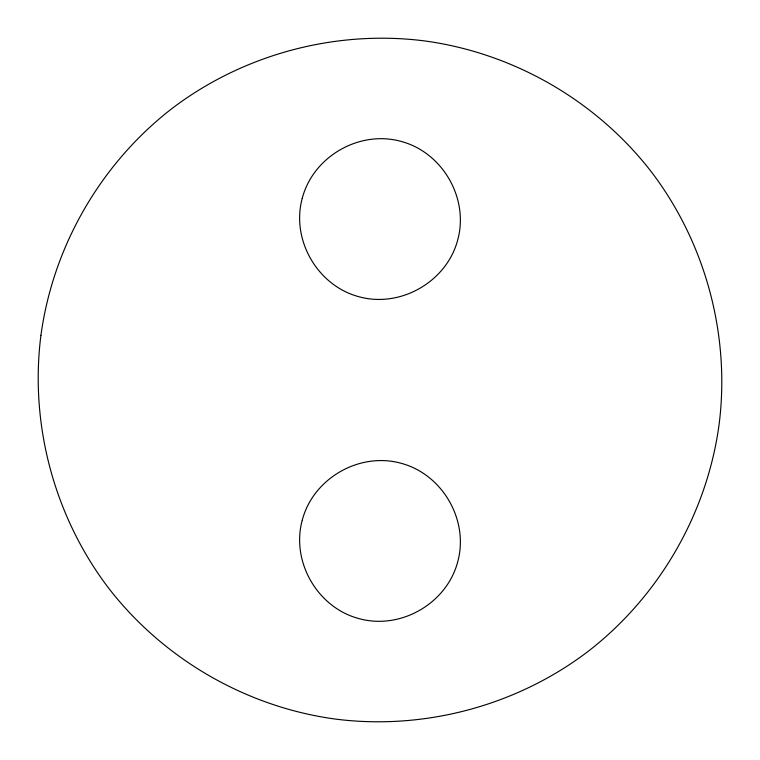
<?xml version="1.0" encoding="UTF-8"?>
<svg xmlns="http://www.w3.org/2000/svg" width="760" height="760" viewBox="0 0 760 760"><rect width="100%" height="100%" fill="white"/><g stroke="black" fill="none" stroke-linecap="round" stroke-linejoin="round"><path stroke-width="1.14" d="M40.926 335.359C29.545 424.394 54.302 516.781 108.67 588.192C163.581 659.195 246.42 707.028 335.359 719.074C424.394 730.455 516.781 705.698 588.192 651.329C659.195 596.419 707.028 513.579 719.074 424.64C730.455 335.606 705.698 243.219 651.329 171.807C596.419 100.804 513.579 52.972 424.64 40.926C335.606 29.545 243.219 54.302 171.807 108.67C100.804 163.581 52.972 246.42 40.926 335.359M302.271 198.227C290.861 239.761 317.499 285.902 359.176 296.79C400.7 308.199 446.842 281.561 457.729 239.884C469.138 198.35 442.5 152.218 400.824 141.332C359.299 129.922 313.158 156.56 302.271 198.227M302.271 520.115C290.861 561.649 317.499 607.781 359.176 618.668C400.7 630.078 446.842 603.44 457.729 561.773C469.138 520.239 442.5 474.097 400.824 463.21C359.299 451.801 313.158 478.439 302.271 520.115"/></g></svg>
